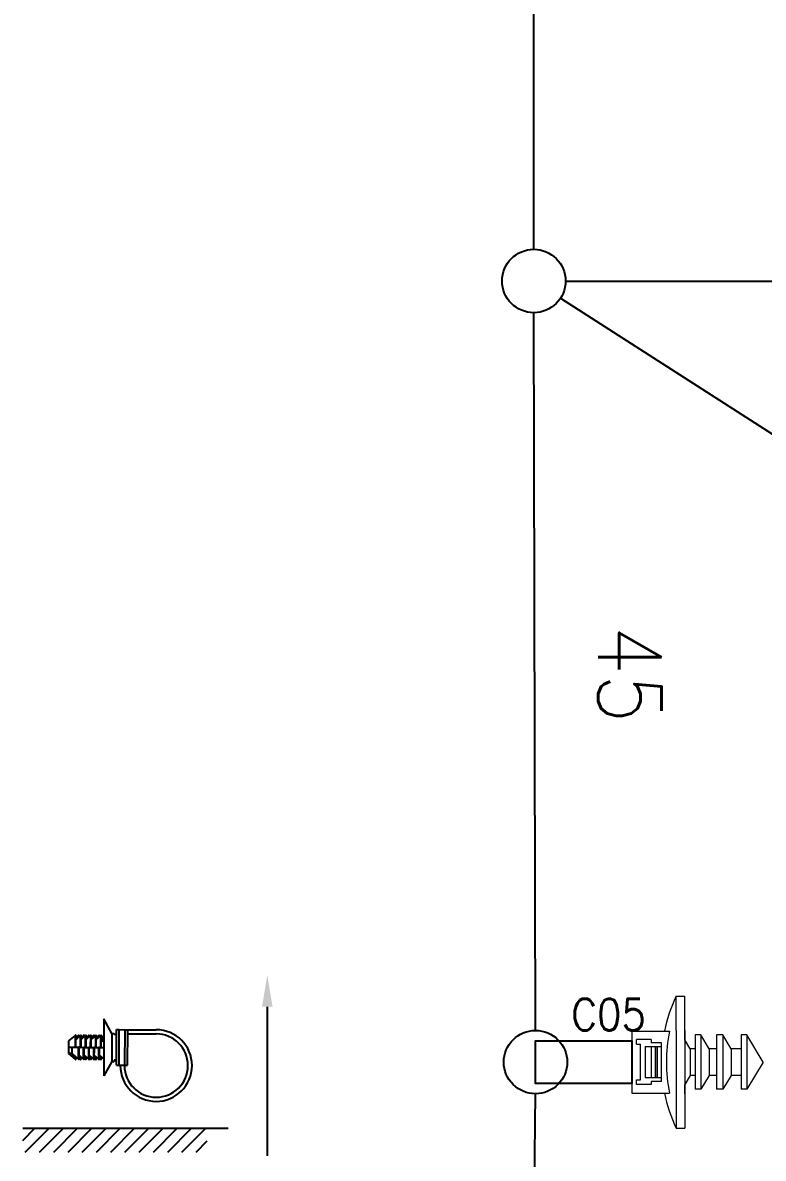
# Model space of a CAD drawing. Header units: inches. Extents: x 47316 to 59086, y 3141 to 11743.
# Drawn here: x 51958.1 to 52016.5, y 8855.9 to 8945.5 of the extents above; entities that cross this region are included whole.
import ezdxf

# ---------------------------------------------------------------- set-up
doc = ezdxf.new("R2010")
doc.units = ezdxf.units.IN
doc.header["$MEASUREMENT"] = 0
doc.layers.add('0Filament', color=7, linetype='Continuous', lineweight=20)
doc.styles.get("Standard").update_dxf_attribs({"font": ''})
doc.styles.get('Standard').set_extended_font_data('SimSun')
doc.linetypes.add('_VH_OTCON', pattern='A,0.0001,[7,VeSys.shx,S=0.1,R=0,X=0,Y=0],-0.4,[7,VeSys.shx,S=0.1,R=0,X=0,Y=0],-0.4,["X",Standard,S=1,R=0,X=-0.5,Y=-0.5],-0.0001,[7,VeSys.shx,S=0.1,R=0,X=0,Y=0],-0.4', length=1.2002)

msp = doc.modelspace()

# ---------------------------------------------------------------- linework, layer by layer
at = {"color": 0, "linetype": '_VH_OTCON', "lineweight": -2, "ltscale": 5}
for p, q in [((51998.377, 8927.634), (51998.377, 9006.689)), ((52000.877, 8925.134), (52118.256, 8925.134)), ((52000.48, 8923.782), (52088.014, 8867.543)), ((51998.509, 8866.031), (51998.383, 8922.634)), ((51998.487, 8861.031), (51997.908, 8808.576))]:
    msp.add_line(p, q, dxfattribs=at)
at = {"color": 7, "lineweight": -2}
msp.add_line((51977.375, 8867.899), (51977.375, 8856.151), dxfattribs=at)
at = {"color": 0, "linetype": 'ByBlock', "lineweight": -2, "ltscale": 0.422456}
msp.add_line((51964.499, 8866.942, 0), (51964.49, 8862.718, 0), dxfattribs=at)
at = {"color": 0, "linetype": 'ByBlock', "lineweight": -2, "ltscale": 0.130887}
for p, q in [((51965.121, 8865.791, 0), (51964.499, 8866.942, 0)), ((51965.116, 8863.591, 0), (51964.489, 8862.443, 0))]:
    msp.add_line(p, q, dxfattribs=at)
at = {"color": 0, "linetype": 'ByBlock', "lineweight": -2, "ltscale": 0.0675}
for p, q in [((51961.745, 8865.198, 0), (51962.254, 8865.641, 0)), ((51962.25, 8863.753, 0), (51961.743, 8864.198, 0)), ((51961.993, 8864.198, 0), (51962.5, 8863.753, 0))]:
    msp.add_line(p, q, dxfattribs=at)
at = {"color": 0, "linetype": 'ByBlock', "lineweight": -2, "ltscale": 0.094383}
for p, q in [((51962.252, 8864.697, 0), (51962.254, 8865.641, 0)), ((51962.652, 8864.696, 0), (51962.654, 8865.64, 0)), ((51963.052, 8864.696, 0), (51963.054, 8865.639, 0)), ((51963.452, 8864.695, 0), (51963.454, 8865.639, 0)), ((51963.852, 8864.694, 0), (51963.854, 8865.638, 0)), ((51964.252, 8864.693, 0), (51964.254, 8865.637, 0)), ((51962.5, 8863.753, 0), (51962.502, 8864.697, 0)), ((51962.9, 8863.752, 0), (51962.902, 8864.696, 0)), ((51963.3, 8863.751, 0), (51963.302, 8864.695, 0)), ((51963.7, 8863.75, 0), (51963.702, 8864.694, 0)), ((51964.1, 8863.75, 0), (51964.102, 8864.693, 0))]:
    msp.add_line(p, q, dxfattribs=at)
at = {"color": 0, "linetype": 'ByBlock', "lineweight": -2, "ltscale": 0.0925}
for p, q in [((51962.294, 8864.697, 0), (51962.296, 8865.622, 0)), ((51962.694, 8864.696, 0), (51962.696, 8865.621, 0)), ((51963.094, 8864.695, 0), (51963.096, 8865.62, 0)), ((51963.494, 8864.695, 0), (51963.496, 8865.62, 0)), ((51963.894, 8864.694, 0), (51963.896, 8865.619, 0)), ((51964.294, 8864.693, 0), (51964.296, 8865.618, 0)), ((51962.542, 8863.772, 0), (51962.544, 8864.697, 0)), ((51962.942, 8863.771, 0), (51962.944, 8864.696, 0)), ((51963.342, 8863.77, 0), (51963.344, 8864.695, 0)), ((51963.742, 8863.769, 0), (51963.744, 8864.694, 0)), ((51964.142, 8863.768, 0), (51964.144, 8864.693, 0))]:
    msp.add_line(p, q, dxfattribs=at)
at = {"color": 0, "linetype": 'ByBlock', "lineweight": -2, "ltscale": 0.027681}
for p, q in [((51962.295, 8865.459, 0), (51962.504, 8865.641, 0)), ((51962.695, 8865.458, 0), (51962.904, 8865.64, 0)), ((51963.095, 8865.457, 0), (51963.304, 8865.639, 0)), ((51963.495, 8865.456, 0), (51963.704, 8865.638, 0))]:
    msp.add_line(p, q, dxfattribs=at)
at = {"color": 0, "linetype": 'ByBlock', "lineweight": -2, "ltscale": 0.031826}
for p, q in [((51962.414, 8865.431, 0), (51962.654, 8865.64, 0)), ((51963.614, 8865.429, 0), (51963.854, 8865.638, 0))]:
    msp.add_line(p, q, dxfattribs=at)
at = {"color": 0, "linetype": 'ByBlock', "lineweight": -2, "ltscale": 0.021661}
for p, q in [((51962.541, 8865.607, 0), (51962.414, 8865.431, 0)), ((51962.941, 8865.606, 0), (51962.814, 8865.431, 0)), ((51963.341, 8865.605, 0), (51963.214, 8865.43, 0)), ((51964.141, 8865.604, 0), (51964.014, 8865.428, 0))]:
    msp.add_line(p, q, dxfattribs=at)
at = {"color": 0, "linetype": 'ByBlock', "lineweight": -2, "ltscale": 0.00652}
for p, q in [((51962.541, 8865.607, 0), (51962.541, 8865.542, 0)), ((51962.941, 8865.606, 0), (51962.941, 8865.541, 0)), ((51963.341, 8865.605, 0), (51963.341, 8865.54, 0)), ((51963.741, 8865.605, 0), (51963.741, 8865.539, 0)), ((51964.141, 8865.604, 0), (51964.141, 8865.538, 0))]:
    msp.add_line(p, q, dxfattribs=at)
at = {"color": 0, "linetype": 'ByBlock', "lineweight": -2, "ltscale": 0.007573}
for p, q in [((51962.546, 8865.546, 0), (51962.546, 8865.622, 0)), ((51962.946, 8865.545, 0), (51962.946, 8865.621, 0)), ((51963.346, 8865.544, 0), (51963.346, 8865.62, 0)), ((51963.746, 8865.543, 0), (51963.746, 8865.619, 0)), ((51964.146, 8865.543, 0), (51964.146, 8865.618, 0))]:
    msp.add_line(p, q, dxfattribs=at)
at = {"color": 0, "linetype": 'ByBlock', "lineweight": -2, "ltscale": 0.031825}
for p, q in [((51962.814, 8865.431, 0), (51963.054, 8865.639, 0)), ((51963.214, 8865.43, 0), (51963.454, 8865.639, 0)), ((51964.014, 8865.428, 0), (51964.254, 8865.637, 0))]:
    msp.add_line(p, q, dxfattribs=at)
at = {"color": 0, "linetype": 'ByBlock', "lineweight": -2, "ltscale": 0.021662}
msp.add_line((51963.741, 8865.605, 0), (51963.614, 8865.429, 0), dxfattribs=at)
at = {"color": 0, "linetype": 'ByBlock', "lineweight": -2, "ltscale": 0.027682}
msp.add_line((51963.895, 8865.456, 0), (51964.104, 8865.637, 0), dxfattribs=at)
at = {"color": 0, "linetype": 'ByBlock', "lineweight": -2, "ltscale": 0.026545}
msp.add_line((51964.295, 8865.455, 0), (51964.496, 8865.629, 0), dxfattribs=at)
at = {"color": 0, "linetype": 'ByBlock', "lineweight": -2, "ltscale": 0.034243}
msp.add_line((51964.496, 8865.54, 0), (51964.295, 8865.262, 0), dxfattribs=at)
at = {"color": 0, "linetype": 'ByBlock', "lineweight": -2, "ltscale": 0.206534}
msp.add_line((51965.121, 8865.791, 0), (51965.117, 8863.726, 0), dxfattribs=at)
at = {"color": 0, "linetype": 'ByBlock', "lineweight": -2, "ltscale": 0.01875}
for p, q in [((51965.121, 8865.791, 0), (51965.309, 8865.791, 0)), ((51965.496, 8865.705, 0), (51965.308, 8865.705, 0)), ((51965.492, 8863.676, 0), (51965.304, 8863.676, 0)), ((51965.492, 8863.676, 0), (51965.304, 8863.676, 0)), ((51965.116, 8863.591, 0), (51965.304, 8863.591, 0))]:
    msp.add_line(p, q, dxfattribs=at)
at = {"color": 0, "linetype": 'ByBlock', "lineweight": -2, "ltscale": 0.008542}
for p, q in [((51965.309, 8865.791, 0), (51965.308, 8865.705, 0)), ((51965.304, 8863.676, 0), (51965.304, 8863.591, 0))]:
    msp.add_line(p, q, dxfattribs=at)
at = {"color": 0, "linetype": 'ByBlock', "lineweight": -2, "ltscale": 0.28}
for p, q in [((51965.491, 8863.29, 0), (51965.497, 8866.09, 0)), ((51965.699, 8863.29, 0), (51965.705, 8866.09, 0)), ((51966.157, 8863.289, 0), (51966.163, 8866.089, 0)), ((51966.366, 8863.289, 0), (51966.372, 8866.089, 0))]:
    msp.add_line(p, q, dxfattribs=at)
at = {"color": 0, "linetype": 'ByBlock', "lineweight": -2, "ltscale": 0.020837}
for p, q in [((51965.497, 8866.09, 0), (51965.705, 8866.09, 0)), ((51966.163, 8866.089, 0), (51966.372, 8866.089, 0)), ((51965.491, 8863.29, 0), (51965.699, 8863.29, 0)), ((51966.157, 8863.289, 0), (51966.366, 8863.289, 0))]:
    msp.add_line(p, q, dxfattribs=at)
at = {"color": 0, "linetype": 'ByBlock', "lineweight": -2, "ltscale": 0.045825}
for p, q in [((51965.705, 8866.09, 0), (51966.163, 8866.089, 0)), ((51965.699, 8863.29, 0), (51966.157, 8863.289, 0))]:
    msp.add_line(p, q, dxfattribs=at)
at = {"color": 0, "linetype": 'ByBlock', "lineweight": -2, "ltscale": 0.225}
for p, q in [((51966.371, 8865.764, 0), (51968.621, 8865.759, 0)), ((51966.372, 8866.089, 0), (51968.622, 8866.084, 0))]:
    msp.add_line(p, q, dxfattribs=at)
at = {"color": 0, "linetype": 'ByBlock', "lineweight": -2, "ltscale": 0.05}
for p, q in [((51961.743, 8864.198, 0), (51961.744, 8864.698, 0)), ((51961.744, 8864.698, 0), (51961.745, 8865.198, 0)), ((51961.993, 8864.198, 0), (51961.994, 8864.698, 0))]:
    msp.add_line(p, q, dxfattribs=at)
at = {"color": 0, "linetype": 'ByBlock', "lineweight": -2, "ltscale": 0.050856}
for p, q in [((51961.744, 8864.698, 0), (51962.252, 8864.697, 0)), ((51961.994, 8864.698, 0), (51962.502, 8864.697, 0))]:
    msp.add_line(p, q, dxfattribs=at)
at = {"color": 0, "linetype": 'ByBlock', "lineweight": -2, "ltscale": 0.004144}
for p, q in [((51962.294, 8864.697, 0), (51962.252, 8864.697, 0)), ((51962.544, 8864.697, 0), (51962.502, 8864.697, 0)), ((51962.944, 8864.696, 0), (51962.902, 8864.696, 0)), ((51963.094, 8864.695, 0), (51963.052, 8864.696, 0)), ((51963.344, 8864.695, 0), (51963.302, 8864.695, 0)), ((51963.494, 8864.695, 0), (51963.452, 8864.695, 0)), ((51963.744, 8864.694, 0), (51963.702, 8864.694, 0)), ((51964.294, 8864.693, 0), (51964.252, 8864.693, 0))]:
    msp.add_line(p, q, dxfattribs=at)
at = {"color": 0, "linetype": 'ByBlock', "lineweight": -2, "ltscale": 0.015765}
for p, q in [((51962.295, 8865.328, 0), (51962.414, 8865.431, 0)), ((51963.095, 8865.326, 0), (51963.214, 8865.43, 0)), ((51963.495, 8865.326, 0), (51963.614, 8865.429, 0))]:
    msp.add_line(p, q, dxfattribs=at)
at = {"color": 0, "linetype": 'ByBlock', "lineweight": -2, "ltscale": 0.035855}
for p, q in [((51962.544, 8864.697, 0), (51962.902, 8864.696, 0)), ((51963.344, 8864.695, 0), (51963.702, 8864.694, 0))]:
    msp.add_line(p, q, dxfattribs=at)
at = {"color": 0, "linetype": 'ByBlock', "lineweight": -2, "ltscale": 0.010857}
for p, q in [((51962.544, 8864.697, 0), (51962.652, 8864.696, 0)), ((51962.944, 8864.696, 0), (51963.052, 8864.696, 0)), ((51963.744, 8864.694, 0), (51963.852, 8864.694, 0)), ((51964.144, 8864.693, 0), (51964.252, 8864.693, 0))]:
    msp.add_line(p, q, dxfattribs=at)
at = {"color": 0, "linetype": 'ByBlock', "lineweight": -2, "ltscale": 0.004143}
for p, q in [((51962.694, 8864.696, 0), (51962.652, 8864.696, 0)), ((51963.894, 8864.694, 0), (51963.852, 8864.694, 0)), ((51964.144, 8864.693, 0), (51964.102, 8864.693, 0))]:
    msp.add_line(p, q, dxfattribs=at)
at = {"color": 0, "linetype": 'ByBlock', "lineweight": -2, "ltscale": 0.015766}
for p, q in [((51962.695, 8865.327, 0), (51962.814, 8865.431, 0)), ((51963.895, 8865.325, 0), (51964.014, 8865.428, 0))]:
    msp.add_line(p, q, dxfattribs=at)
at = {"color": 0, "linetype": 'ByBlock', "lineweight": -2, "ltscale": 0.035857}
for p, q in [((51962.944, 8864.696, 0), (51963.302, 8864.695, 0)), ((51963.744, 8864.694, 0), (51964.102, 8864.693, 0))]:
    msp.add_line(p, q, dxfattribs=at)
at = {"color": 0, "linetype": 'ByBlock', "lineweight": -2, "ltscale": 0.010855}
msp.add_line((51963.344, 8864.695, 0), (51963.452, 8864.695, 0), dxfattribs=at)
at = {"color": 0, "linetype": 'ByBlock', "lineweight": -2, "ltscale": 0.035001}
msp.add_line((51964.144, 8864.693, 0), (51964.494, 8864.693, 0), dxfattribs=at)
at = {"color": 0, "linetype": 'ByBlock', "lineweight": -2, "ltscale": 0.02}
msp.add_line((51964.495, 8865.193, 0), (51964.295, 8865.193, 0), dxfattribs=at)
at = {"color": 0, "linetype": 'ByBlock', "lineweight": -2, "ltscale": 0.025}
msp.add_line((51961.993, 8864.198, 0), (51961.743, 8864.198, 0), dxfattribs=at)
at = {"color": 0, "linetype": 'ByBlock', "lineweight": -2, "ltscale": 0.050559}
msp.add_line((51961.993, 8864.198, 0), (51962.287, 8863.787, 0), dxfattribs=at)
at = {"color": 0, "linetype": 'ByBlock', "lineweight": -2, "ltscale": 0.015256}
for p, q in [((51962.287, 8863.939, 0), (51962.287, 8863.787, 0)), ((51962.687, 8863.938, 0), (51962.687, 8863.786, 0)), ((51963.087, 8863.938, 0), (51963.087, 8863.785, 0)), ((51963.487, 8863.937, 0), (51963.487, 8863.784, 0)), ((51963.887, 8863.936, 0), (51963.887, 8863.783, 0)), ((51964.287, 8863.935, 0), (51964.287, 8863.783, 0))]:
    msp.add_line(p, q, dxfattribs=at)
at = {"color": 0, "linetype": 'ByBlock', "lineweight": -2, "ltscale": 0.016319}
for p, q in [((51962.292, 8863.772, 0), (51962.292, 8863.935, 0)), ((51962.692, 8863.771, 0), (51962.692, 8863.935, 0)), ((51963.092, 8863.77, 0), (51963.092, 8863.934, 0)), ((51963.492, 8863.77, 0), (51963.492, 8863.933, 0)), ((51963.892, 8863.769, 0), (51963.892, 8863.932, 0)), ((51964.292, 8863.768, 0), (51964.292, 8863.931, 0))]:
    msp.add_line(p, q, dxfattribs=at)
at = {"color": 0, "linetype": 'ByBlock', "lineweight": -2, "ltscale": 0.04759}
for p, q in [((51962.542, 8864.066, 0), (51962.9, 8863.752, 0)), ((51963.342, 8864.064, 0), (51963.7, 8863.75, 0))]:
    msp.add_line(p, q, dxfattribs=at)
at = {"color": 0, "linetype": 'ByBlock', "lineweight": -2, "ltscale": 0.024877}
for p, q in [((51962.542, 8863.988, 0), (51962.687, 8863.786, 0)), ((51962.942, 8863.987, 0), (51963.087, 8863.785, 0)), ((51963.742, 8863.986, 0), (51963.887, 8863.783, 0)), ((51964.142, 8863.985, 0), (51964.287, 8863.783, 0))]:
    msp.add_line(p, q, dxfattribs=at)
at = {"color": 0, "linetype": 'ByBlock', "lineweight": -2, "ltscale": 0.014409}
for p, q in [((51962.65, 8863.753, 0), (51962.542, 8863.848, 0)), ((51963.05, 8863.752, 0), (51962.942, 8863.847, 0)), ((51963.85, 8863.75, 0), (51963.742, 8863.845, 0)), ((51964.25, 8863.749, 0), (51964.142, 8863.844, 0))]:
    msp.add_line(p, q, dxfattribs=at)
at = {"color": 0, "linetype": 'ByBlock', "lineweight": -2, "ltscale": 0.047591}
for p, q in [((51962.942, 8864.065, 0), (51963.3, 8863.751, 0)), ((51963.742, 8864.063, 0), (51964.1, 8863.75, 0))]:
    msp.add_line(p, q, dxfattribs=at)
at = {"color": 0, "linetype": 'ByBlock', "lineweight": -2, "ltscale": 0.024878}
msp.add_line((51963.342, 8863.986, 0), (51963.487, 8863.784, 0), dxfattribs=at)
at = {"color": 0, "linetype": 'ByBlock', "lineweight": -2, "ltscale": 0.014408}
msp.add_line((51963.45, 8863.751, 0), (51963.342, 8863.846, 0), dxfattribs=at)
at = {"color": 0, "linetype": 'ByBlock', "lineweight": -2, "ltscale": 0.046455}
msp.add_line((51964.142, 8864.062, 0), (51964.492, 8863.756, 0), dxfattribs=at)
at = {"color": 0, "linetype": 'ByBlock', "lineweight": -2, "ltscale": 0.013466}
msp.add_line((51965.117, 8863.726, 0), (51965.116, 8863.591, 0), dxfattribs=at)
at = {"color": 0, "linetype": 'ByBlock', "lineweight": -2, "ltscale": 0.0025}
for p, q in [((51965.791, 8863.265, 0), (51965.791, 8863.29, 0)), ((51966.116, 8863.264, 0), (51966.116, 8863.289, 0))]:
    msp.add_line(p, q, dxfattribs=at)
at = {"color": 0, "linetype": 'ByBlock', "lineweight": -2, "ltscale": 0.027544}
msp.add_line((51964.49, 8862.718, 0), (51964.489, 8862.443, 0), dxfattribs=at)
at = {"color": 0, "lineweight": -2}
for p, q in [((51958.099, 8857.359, 0), (51959.055, 8858.315, 0)), ((51958.099, 8858.315, 0), (51974.282, 8858.315, 0)), ((51958.301, 8856.438, 0), (51960.178, 8858.315, 0)), ((51959.423, 8856.438, 0), (51961.301, 8858.315, 0)), ((51960.546, 8856.438, 0), (51962.423, 8858.315, 0)), ((51961.668, 8856.438, 0), (51963.546, 8858.315, 0)), ((51962.791, 8856.438, 0), (51964.668, 8858.315, 0)), ((51963.913, 8856.438, 0), (51965.791, 8858.315, 0)), ((51965.036, 8856.438, 0), (51966.913, 8858.315, 0)), ((51966.158, 8856.438, 0), (51968.036, 8858.315, 0)), ((51967.281, 8856.438, 0), (51969.158, 8858.315, 0)), ((51968.404, 8856.438, 0), (51970.281, 8858.315, 0)), ((51969.526, 8856.438, 0), (51971.403, 8858.315, 0)), ((51970.649, 8856.438, 0), (51972.526, 8858.315, 0)), ((51971.771, 8856.438, 0), (51972.644, 8857.31, 0))]:
    msp.add_line(p, q, dxfattribs=at)
at = {"color": 0}
msp.add_lwpolyline([(52006.113, 8865.212), (52006.113, 8861.85), (51998.514, 8861.85), (51998.514, 8865.212)], close=True, dxfattribs=at)
at = {"color": 0, "linetype": 'Continuous', "lineweight": -2}
for centre in [(51998.377, 8925.134), (51998.514, 8863.531)]:
    msp.add_circle(centre, 2.5, dxfattribs=at)
at = {"color": 0, "linetype": 'ByBlock', "lineweight": -2}
for centre, radius, start, end in [((51962.271, 8865.622, 0), 0.025, 359.87864, 130.99071), ((51962.521, 8865.622, 0), 0.025, 359.87864, 130.99071), ((51962.521, 8865.622, 0), 0.025, 324.14258, 359.87864), ((51962.671, 8865.621, 0), 0.025, 359.87864, 130.99071), ((51962.921, 8865.621, 0), 0.025, 359.87864, 130.99071), ((51962.921, 8865.621, 0), 0.025, 324.14258, 359.87864), ((51963.071, 8865.621, 0), 0.025, 359.87864, 130.99071), ((51963.321, 8865.62, 0), 0.025, 359.87864, 130.99071), ((51963.321, 8865.62, 0), 0.025, 324.14258, 359.87864), ((51963.471, 8865.62, 0), 0.025, 359.87864, 130.99071), ((51963.721, 8865.619, 0), 0.025, 359.87864, 130.99071), ((51963.721, 8865.619, 0), 0.025, 324.14258, 359.87864), ((51963.871, 8865.619, 0), 0.025, 359.87864, 130.99071), ((51964.121, 8865.618, 0), 0.025, 359.87864, 130.99071), ((51964.121, 8865.618, 0), 0.025, 324.14258, 359.87864), ((51964.271, 8865.618, 0), 0.025, 359.87864, 130.99071), ((51968.616, 8863.259, 0), 2.825, 179.87861, 89.87861), ((51968.616, 8863.259, 0), 2.5, 179.87861, 89.87861), ((51962.267, 8863.772, 0), 0.025, 228.76716, 359.87859), ((51962.267, 8863.772, 0), 0.025, 359.87859, 35.61401), ((51962.517, 8863.772, 0), 0.025, 228.76652, 359.87859), ((51962.667, 8863.771, 0), 0.025, 228.76716, 359.87859), ((51962.667, 8863.771, 0), 0.025, 359.87859, 35.61401), ((51962.917, 8863.771, 0), 0.025, 228.76652, 359.87859), ((51963.067, 8863.771, 0), 0.025, 228.76716, 359.87859), ((51963.067, 8863.771, 0), 0.025, 359.87859, 35.61401), ((51963.317, 8863.77, 0), 0.025, 228.76652, 359.87859), ((51963.467, 8863.77, 0), 0.025, 228.76716, 359.87859), ((51963.467, 8863.77, 0), 0.025, 359.87859, 35.61401), ((51963.717, 8863.769, 0), 0.025, 228.76652, 359.87859), ((51963.867, 8863.769, 0), 0.025, 228.76716, 359.87859), ((51963.867, 8863.769, 0), 0.025, 359.87859, 35.61401), ((51964.117, 8863.768, 0), 0.025, 228.76652, 359.87859), ((51964.267, 8863.768, 0), 0.025, 228.76716, 359.87859), ((51964.267, 8863.768, 0), 0.025, 359.87859, 35.61401)]:
    msp.add_arc(centre, radius, start, end, dxfattribs=at)
at = {"color": 7, "lineweight": -2}
msp.add_solid([(51976.958, 8867.899), (51977.375, 8870.399), (51977.792, 8867.899)], dxfattribs=at)
at = {"layer": '0Filament', "color": 0, "lineweight": 9, "ltscale": 0.110623}
for p, q in [((52009.596, 8866.022), (52009.596, 8868.728)), ((52010.275, 8866.022), (52010.275, 8868.728))]:
    msp.add_line(p, q, dxfattribs=at)
at = {"layer": '0Filament', "color": 0, "lineweight": 9, "ltscale": 0.02778}
for p, q in [((52009.596, 8868.728), (52010.275, 8868.728)), ((52009.596, 8858.334), (52010.275, 8858.334))]:
    msp.add_line(p, q, dxfattribs=at)
at = {"layer": '0Filament', "color": 0, "lineweight": 9, "ltscale": 0.14032}
msp.add_line((52010.275, 8865.296), (52010.275, 8868.728), dxfattribs=at)
at = {"layer": '0Filament', "color": 0, "lineweight": 9, "ltscale": 0.121317}
for p, q in [((52006.113, 8865.977), (52009.08, 8865.977)), ((52006.113, 8861.085), (52009.08, 8861.085))]:
    msp.add_line(p, q, dxfattribs=at)
at = {"layer": '0Filament', "color": 0, "lineweight": 9, "ltscale": 0.2}
msp.add_line((52006.113, 8865.977), (52006.113, 8861.085), dxfattribs=at)
at = {"layer": '0Filament', "color": 0, "lineweight": 9, "ltscale": 0.314377}
for p, q in [((52009.596, 8866.022), (52009.596, 8858.334)), ((52010.275, 8866.022), (52010.275, 8858.334))]:
    msp.add_line(p, q, dxfattribs=at)
at = {"layer": '0Filament', "color": 0, "lineweight": 9, "ltscale": 0.045551}
for p, q in [((52011.099, 8865.671), (52011.099, 8864.557)), ((52011.554, 8865.671), (52011.554, 8864.557)), ((52012.785, 8865.671), (52012.785, 8864.557)), ((52013.27, 8865.671), (52013.27, 8864.557)), ((52014.722, 8865.671), (52014.722, 8864.557)), ((52015.161, 8865.671), (52015.161, 8864.557))]:
    msp.add_line(p, q, dxfattribs=at)
at = {"layer": '0Filament', "color": 0, "lineweight": 9, "ltscale": 0.018604}
for p, q in [((52011.554, 8865.671), (52011.099, 8865.671)), ((52011.554, 8861.391), (52011.099, 8861.391))]:
    msp.add_line(p, q, dxfattribs=at)
at = {"layer": '0Filament', "color": 0, "lineweight": 9, "ltscale": 0.051927}
for p, q in [((52012.208, 8864.582), (52011.554, 8865.671)), ((52013.924, 8864.582), (52013.27, 8865.671)), ((52012.208, 8862.48), (52011.554, 8861.391)), ((52013.924, 8862.48), (52013.27, 8861.391))]:
    msp.add_line(p, q, dxfattribs=at)
at = {"layer": '0Filament', "color": 0, "lineweight": 9, "ltscale": 0.019849}
for p, q in [((52013.27, 8865.671), (52012.785, 8865.671)), ((52013.27, 8861.391), (52012.785, 8861.391))]:
    msp.add_line(p, q, dxfattribs=at)
at = {"layer": '0Filament', "color": 0, "lineweight": 9, "ltscale": 0.017949}
for p, q in [((52015.161, 8865.671), (52014.722, 8865.671)), ((52015.161, 8861.391), (52014.722, 8861.391))]:
    msp.add_line(p, q, dxfattribs=at)
at = {"layer": '0Filament', "color": 0, "lineweight": 9, "ltscale": 0.102081}
for q in [(52015.161, 8865.671), (52015.161, 8861.391)]:
    msp.add_line((52016.447, 8863.531), q, dxfattribs=at)
at = {"layer": '0Filament', "color": 0, "lineweight": 9, "ltscale": 0.13}
for p, q in [((52002.062, 8865.212), (52002.934, 8865.212)), ((52002.934, 8865.212), (52006.113, 8865.212)), ((52002.062, 8861.85), (52002.934, 8861.85)), ((52002.934, 8861.85), (52006.113, 8861.85))]:
    msp.add_line(p, q, dxfattribs=at)
at = {"layer": '0Filament', "color": 0, "lineweight": 9, "ltscale": 0.047501}
for p, q in [((52007.641, 8865.304), (52006.48, 8865.304)), ((52007.641, 8861.758), (52006.48, 8861.758))]:
    msp.add_line(p, q, dxfattribs=at)
at = {"layer": '0Filament', "color": 0, "lineweight": 9, "ltscale": 0.015002}
msp.add_line((52006.48, 8864.937), (52006.48, 8865.304), dxfattribs=at)
at = {"layer": '0Filament', "color": 0, "lineweight": 9, "ltscale": 0.0125}
for p, q in [((52006.48, 8864.937), (52006.785, 8864.937)), ((52007.641, 8864.754), (52007.947, 8864.754)), ((52006.48, 8862.125), (52006.785, 8862.125)), ((52007.641, 8862.308), (52007.947, 8862.308))]:
    msp.add_line(p, q, dxfattribs=at)
at = {"layer": '0Filament', "color": 0, "lineweight": 9, "ltscale": 0.114999}
msp.add_line((52006.785, 8862.125), (52006.785, 8864.937), dxfattribs=at)
at = {"layer": '0Filament', "color": 0, "lineweight": 9, "ltscale": 0.1}
for p, q in [((52007.152, 8864.754), (52007.152, 8862.308)), ((52007.641, 8864.754), (52007.641, 8862.308)), ((52007.947, 8864.754), (52007.947, 8862.308)), ((52008.064, 8864.754), (52008.064, 8862.308)), ((52008.094, 8864.754), (52008.094, 8862.308))]:
    msp.add_line(p, q, dxfattribs=at)
at = {"layer": '0Filament', "color": 0, "lineweight": 9, "ltscale": 0.020001}
for p, q in [((52007.152, 8864.754), (52007.641, 8864.754)), ((52007.152, 8862.308), (52007.641, 8862.308))]:
    msp.add_line(p, q, dxfattribs=at)
at = {"layer": '0Filament', "color": 0, "lineweight": 9, "ltscale": 0.010001}
for p, q in [((52007.641, 8865.304), (52007.641, 8865.059)), ((52007.641, 8862.002), (52007.641, 8861.758))]:
    msp.add_line(p, q, dxfattribs=at)
at = {"layer": '0Filament', "color": 0, "lineweight": 9, "ltscale": 0.0325}
for p, q in [((52008.436, 8865.059), (52007.641, 8865.059)), ((52008.436, 8862.002), (52007.641, 8862.002))]:
    msp.add_line(p, q, dxfattribs=at)
at = {"layer": '0Filament', "color": 0, "lineweight": 9, "ltscale": 0.004785}
for p, q in [((52007.947, 8864.754), (52008.064, 8864.754)), ((52007.947, 8862.308), (52008.064, 8862.308))]:
    msp.add_line(p, q, dxfattribs=at)
at = {"layer": '0Filament', "color": 0, "lineweight": 9, "ltscale": 0.001228}
for p, q in [((52008.064, 8864.754), (52008.094, 8864.754)), ((52008.064, 8862.308), (52008.094, 8862.308))]:
    msp.add_line(p, q, dxfattribs=at)
at = {"layer": '0Filament', "color": 0, "lineweight": 9, "ltscale": 0.013986}
for p, q in [((52008.094, 8864.754), (52008.436, 8864.754)), ((52008.094, 8862.308), (52008.436, 8862.308))]:
    msp.add_line(p, q, dxfattribs=at)
at = {"layer": '0Filament', "color": 0, "lineweight": 9, "ltscale": 0.125}
msp.add_line((52008.436, 8862.002), (52008.436, 8865.059), dxfattribs=at)
at = {"layer": '0Filament', "color": 0, "lineweight": 9, "ltscale": 0.034033}
msp.add_line((52010.704, 8864.582), (52010.275, 8865.296), dxfattribs=at)
at = {"layer": '0Filament', "color": 0, "lineweight": 9, "ltscale": 0.022382}
for p, q in [((52010.704, 8864.582), (52010.704, 8864.035)), ((52012.208, 8864.582), (52012.208, 8864.035)), ((52013.924, 8864.582), (52013.924, 8864.035))]:
    msp.add_line(p, q, dxfattribs=at)
at = {"layer": '0Filament', "color": 0, "lineweight": 9, "ltscale": 0.016164}
for p, q in [((52011.099, 8864.582), (52010.704, 8864.582)), ((52011.099, 8862.48), (52010.704, 8862.48))]:
    msp.add_line(p, q, dxfattribs=at)
at = {"layer": '0Filament', "color": 0, "lineweight": 9, "ltscale": 0.023581}
for p, q in [((52012.785, 8864.582), (52012.208, 8864.582)), ((52012.785, 8862.48), (52012.208, 8862.48))]:
    msp.add_line(p, q, dxfattribs=at)
at = {"layer": '0Filament', "color": 0, "lineweight": 9, "ltscale": 0.032642}
for p, q in [((52014.722, 8864.582), (52013.924, 8864.582)), ((52014.722, 8862.48), (52013.924, 8862.48))]:
    msp.add_line(p, q, dxfattribs=at)
at = {"layer": '0Filament', "color": 0, "lineweight": 9, "ltscale": 0.063599}
for p, q in [((52010.704, 8864.035), (52010.704, 8862.48)), ((52012.208, 8864.035), (52012.208, 8862.48)), ((52013.924, 8864.035), (52013.924, 8862.48))]:
    msp.add_line(p, q, dxfattribs=at)
at = {"layer": '0Filament', "color": 0, "lineweight": 9, "ltscale": 0.129449}
for p, q in [((52011.099, 8864.557), (52011.099, 8861.391)), ((52011.554, 8864.557), (52011.554, 8861.391)), ((52012.785, 8864.557), (52012.785, 8861.391)), ((52013.27, 8864.557), (52013.27, 8861.391)), ((52014.722, 8864.557), (52014.722, 8861.391)), ((52015.161, 8864.557), (52015.161, 8861.391))]:
    msp.add_line(p, q, dxfattribs=at)
at = {"layer": '0Filament', "color": 0, "lineweight": 9, "ltscale": 0.014999}
msp.add_line((52006.48, 8861.758), (52006.48, 8862.125), dxfattribs=at)
at = {"layer": '0Filament', "color": 0, "lineweight": 9, "ltscale": 0.034036}
msp.add_line((52010.704, 8862.48), (52010.275, 8861.766), dxfattribs=at)
at = {"layer": '0Filament', "color": 0, "lineweight": 9, "ltscale": 0.0297}
msp.add_line((52010.275, 8861.039), (52010.275, 8861.766), dxfattribs=at)
at = {"layer": '0Filament', "color": 0, "lineweight": 9, "ltscale": 0.11062}
msp.add_line((52010.275, 8861.039), (52010.275, 8858.334), dxfattribs=at)
at = {"layer": '0Filament', "color": 0, "lineweight": 9}
for radius, start, end in [(12.228, 154.84934, 168.46303), (11.84, 168.07925, 191.92068), (12.228, 191.53696, 205.15066)]:
    msp.add_arc((52020.664, 8863.531), radius, start, end, dxfattribs=at)

# ---------------------------------------------------------------- texts
at = {"color": 7, "linetype": '_VH_OTCON', "lineweight": 18, "ltscale": 5, "insert": (52008.446, 8897.975), "char_height": 5, "width": 8.57143, "attachment_point": 1, "rotation": 270}
msp.add_mtext('\\Fromans.shx;\\W0.9000000000;\\T1.0000000000;\\o\\l45', dxfattribs=at)
at = {"color": 21, "linetype": 'Continuous', "lineweight": 15, "insert": (52001.336, 8868.531), "char_height": 2.5, "width": 6.53571, "attachment_point": 1}
msp.add_mtext('\\Fromans.shx;\\W0.9000000000;\\T1.0000000000;\\o\\lC05', dxfattribs=at)

doc.saveas('drawing.dxf')
